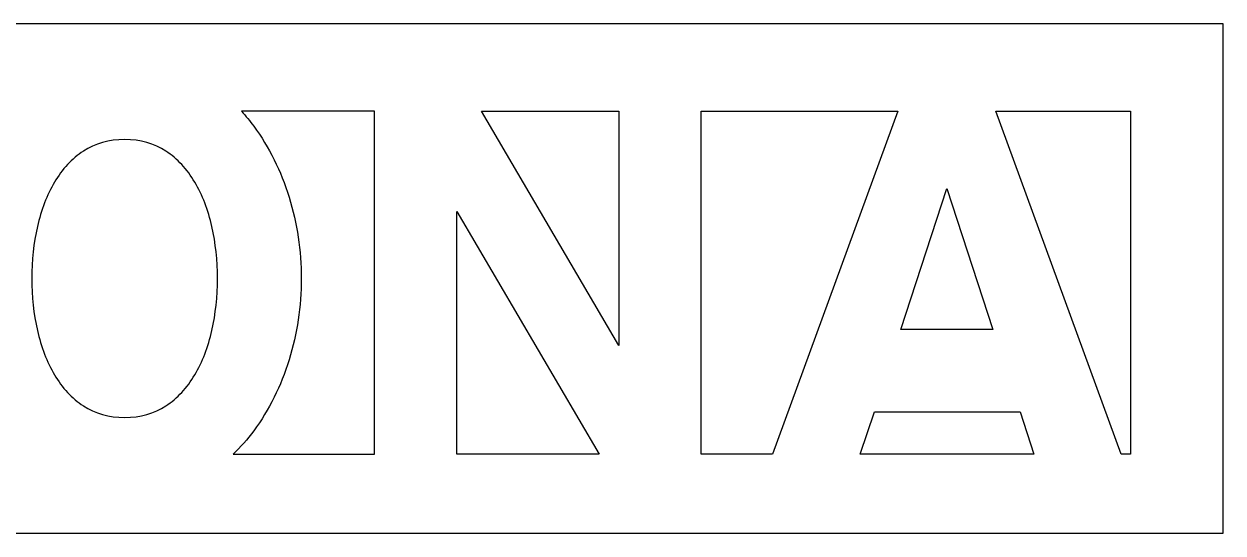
# Model space of a CAD drawing. Extents: x 0 to 338, y -185 to -55.
# Drawn here: x 250 to 337.4, y -184.8 to -147.7 of the extents above; entities that cross this region are included whole.
import ezdxf

# ---------------------------------------------------------------- set-up
doc = ezdxf.new("R2010")
doc.units = 0
doc.layers.add('CALQUE_1', color=7, linetype='CONTINUOUS')

msp = doc.modelspace()

# ---------------------------------------------------------------- linework, layer by layer
at = {"layer": 'CALQUE_1', "color": 250}
for points in [[(0, -147.711), (0, -184.83), (337.44, -184.83), (337.44, -147.711), (0, -147.711)], [(293.362, -171.159), (283.352, -154.075), (293.362, -154.075), (293.362, -171.159)], [(299.371, -179.088), (299.371, -154.075), (313.726, -154.075), (304.58, -179.088), (299.371, -179.088)], [(330.691, -179.088), (330.015, -179.088), (320.869, -154.075), (330.691, -154.075), (330.691, -179.088)], [(317.297, -159.701), (320.658, -169.988), (313.936, -169.988), (317.297, -159.701)], [(281.547, -179.088), (281.547, -161.381), (291.92, -179.088), (281.547, -179.088)], [(310.979, -179.088), (312.001, -175.997), (322.644, -175.997), (323.641, -179.088), (310.979, -179.088)]]:
    msp.add_lwpolyline(points, dxfattribs=at)
for points, knots in [([(275.538, -179.088), (275.538, -179.088), (265.221, -179.088), (265.221, -179.088), (265.764, -178.569), (266.268, -178), (266.728, -177.373), (267.848, -175.845), (268.705, -174.122), (269.3, -172.203), (269.893, -170.286), (270.191, -168.308), (270.191, -166.271), (270.191, -164.233), (269.893, -162.256), (269.3, -160.337), (268.705, -158.42), (267.848, -156.696), (266.728, -155.168), (266.445, -154.783), (266.147, -154.419), (265.833, -154.075), (265.833, -154.075), (275.538, -154.075), (275.538, -154.075), (275.538, -154.075), (275.538, -179.088), (275.538, -179.088)], [0, 0, 0, 0, 1, 1, 1, 2, 2, 2, 3, 3, 3, 4, 4, 4, 5, 5, 5, 6, 6, 6, 7, 7, 7, 8, 8, 8, 9, 9, 9, 9]), ([(263.672, -170.065), (263.4, -171.27), (262.984, -172.348), (262.424, -173.298), (261.864, -174.249), (261.159, -175.004), (260.311, -175.565), (259.462, -176.125), (258.46, -176.405), (257.306, -176.405), (256.152, -176.405), (255.15, -176.125), (254.301, -175.565), (253.452, -175.004), (252.748, -174.249), (252.188, -173.298), (251.628, -172.348), (251.211, -171.27), (250.94, -170.065), (250.668, -168.86), (250.533, -167.594), (250.533, -166.271), (250.533, -164.946), (250.668, -163.682), (250.94, -162.476), (251.211, -161.272), (251.628, -160.193), (252.188, -159.243), (252.748, -158.292), (253.452, -157.537), (254.301, -156.976), (255.15, -156.416), (256.152, -156.136), (257.306, -156.136), (258.46, -156.136), (259.462, -156.416), (260.311, -156.976), (261.159, -157.537), (261.864, -158.292), (262.424, -159.243), (262.984, -160.193), (263.4, -161.272), (263.672, -162.476), (263.943, -163.682), (264.08, -164.946), (264.08, -166.271), (264.08, -167.594), (263.943, -168.86), (263.672, -170.065)], [0, 0, 0, 0, 1, 1, 1, 2, 2, 2, 3, 3, 3, 4, 4, 4, 5, 5, 5, 6, 6, 6, 7, 7, 7, 8, 8, 8, 9, 9, 9, 10, 10, 10, 11, 11, 11, 12, 12, 12, 13, 13, 13, 14, 14, 14, 15, 15, 15, 16, 16, 16, 16])]:
    msp.add_open_spline(points, degree=3, knots=knots, dxfattribs=at)

doc.saveas('drawing.dxf')
